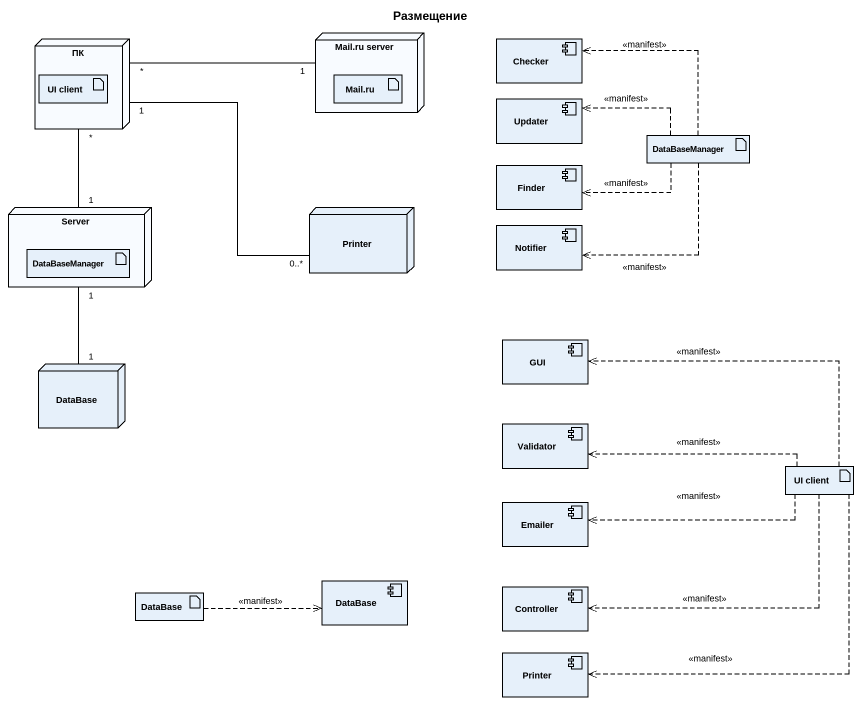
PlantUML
@startuml
title Размещение
node ПК {
  artifact "UI client" as UI_client
}
node "Mail.ru server" as Mail_ru_server {
  artifact "Mail.ru" as Mail_ru
}
component Checker
component Updater
artifact DataBaseManager
component Finder
node Server {
  artifact "DataBaseManager" as DataBaseManager_2
}
node Printer
component Notifier
component GUI
node "DataBase" as DataBase_
component Validator
artifact "UI client" as UI_client_2
component Emailer
artifact "DataBase" as DataBase__2
component "DataBase" as DataBase__3
component Controller
component "Printer" as Printer_2
ПК "*" -right- "1" Mail_ru_server
ПК "*" -- "1" Server
ПК "1" -right- "0..*" Printer
DataBaseManager .left.> Checker : <<manifest>>
DataBaseManager .left.> Updater : <<manifest>>
DataBaseManager .left.> Finder : <<manifest>>
DataBaseManager ..> Notifier : <<manifest>>
Server "1" -- "1" DataBase_
UI_client_2 .left.> GUI : <<manifest>>
UI_client_2 .left.> Validator : <<manifest>>
UI_client_2 .left.> Emailer : <<manifest>>
UI_client_2 .left.> Controller : <<manifest>>
UI_client_2 ..> Printer_2 : <<manifest>>
DataBase__2 .right.> DataBase__3 : <<manifest>>
@enduml
